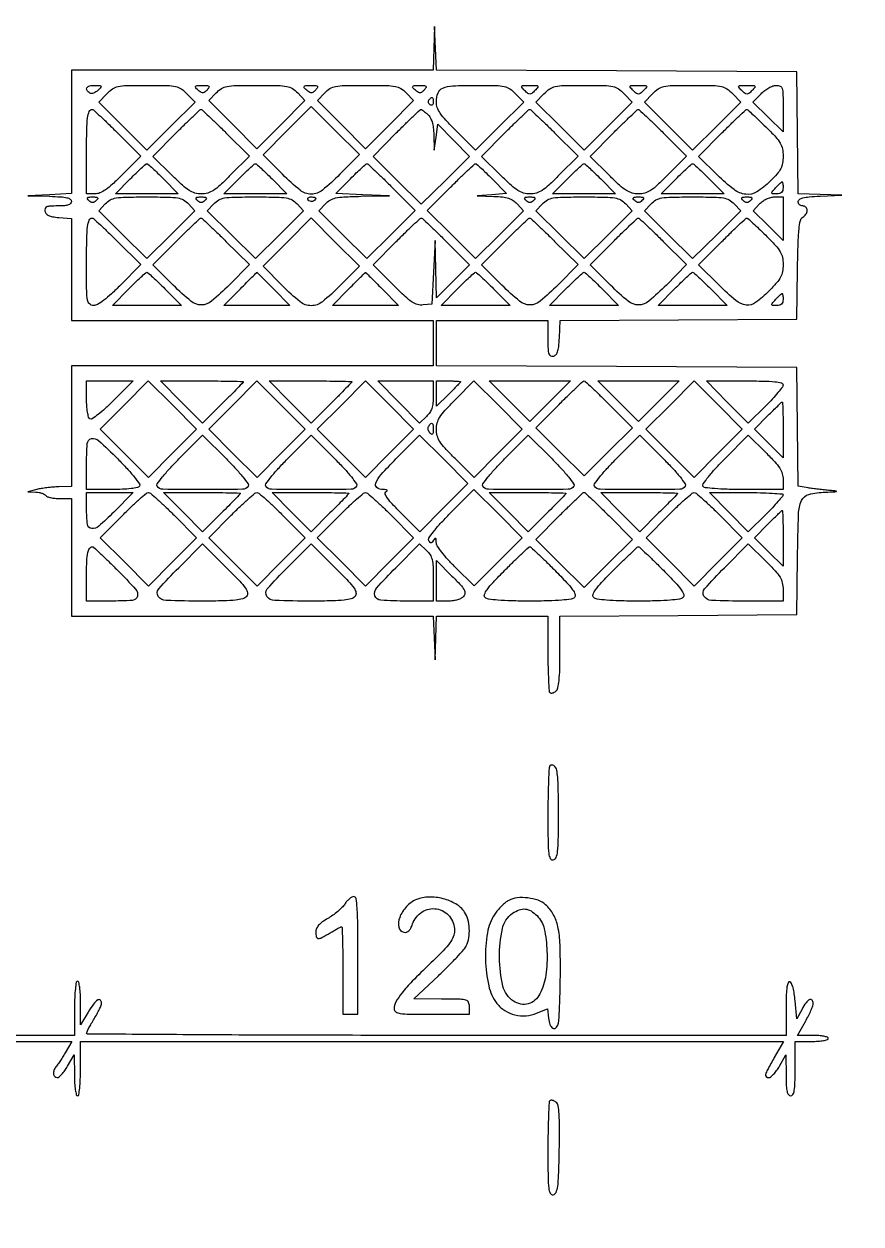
# Model space of a CAD drawing. Extents: x 0 to 836, y 5 to 589.
# Drawn here: x 605.84 to 629.33, y 137.6 to 171.26 of the extents above; entities that cross this region are included whole.
import ezdxf

# ---------------------------------------------------------------- set-up
doc = ezdxf.new("R2010")
doc.units = 0
doc.header["$MEASUREMENT"] = 0

msp = doc.modelspace()

# ---------------------------------------------------------------- linework, layer by layer
for points in [[(201.712326, 537.783562, -0.000001), (217.055896, 537.76491, -0.426088)], [(546.957638, 269.095817, -0.000001), (546.976289, 285.583213, -0.415883)], [(420.497259, 588.710259, 0.000013), (261.145696, 588.714318, 0.000021), (126.989856, 588.708632)], [(718.0002, 320.588723, -0.000011), (717.997333, 194.273324, -0.000202)], [(604.852986, 529.408162, -0.000002), (620.423836, 529.389509, -0.550615)], [(308.18842, 529.408162, -0.000002), (322.638019, 529.38951, -0.415836)], [(238.738155, 529.614638, -0.000002), (224.300981, 529.63329, -0.415836)], [(531.796111, 538.074638, -0.000002), (517.6951, 538.093291, -0.426056)], [(413.368417, 538.074638, -0.000002), (399.676779, 538.093291, -0.415815)], [(693.315638, 481.579418, -0.000002), (693.334294, 494.031443, -0.550517)], [(693.109162, 421.684687, -0.000002), (693.090507, 409.236574, -0.415775)], [(420.462, 4.7376), (836.1018, 4.7376), (836.1018, 4.9491, 0.047675), (836.091092, 5.061147, 0.173074), (836.05527, 5.121825, 0.144586), (835.98451, 5.152374, 0.030103), (835.848, 5.1606), (835.5942, 5.1606), (835.5942, 29.943407, 0.000223), (835.589332, 40.867792, 0.000628), (835.572933, 48.504221, 0.000026), (835.551504, 54.703733, 0.258997), (835.509671, 54.778456, -0.259848), (835.46748, 54.854103), (835.446278, 121.592707, -0.000059), (835.429914, 203.53197, -0.00002), (835.42504, 321.569549)], [(604.231838, 387.151416, -0.000003), (604.250494, 398.693431, -0.41574)], [(718.148241, 147.565102, 0.000075), (718.164575, 211.571705, 0.000026), (718.1694, 303.889409)], [(598.142374, 133.226362, -0.000004), (607.061927, 133.207701, -0.425827)], [(717.979042, 153.570589, -0.000014), (717.95733, 128.915092, -0.566366)], [(651.354038, 145.952466, -0.000005), (651.3727, 154.53653, -0.425803)], [(576.6828, 142.7202), (607.188, 142.7202), (606.998361, 142.40295, -0.004855), (606.920546, 142.275596, -0.005537), (606.843554, 142.155284, -0.005042), (606.77609, 142.054616, -0.030884), (606.737661, 142.00533, 0.094374), (606.681781, 141.911216, 0.116251), (606.66998, 141.810078, 0.159083), (606.704381, 141.735233, 0.211125), (606.77235, 141.705828, 0.175744), (606.824663, 141.725267, 0.030637), (606.901851, 141.799362, 0.030019), (606.985511, 141.901857, 0.022931), (607.064705, 142.023078), (607.25131, 142.3395), (607.255055, 141.76845, 0.013372), (607.262473, 141.545761, 0.023366), (607.282141, 141.362249, 0.020491), (607.309316, 141.224275, 0.346819), (607.3434, 141.1974, 0.365646), (607.378997, 141.227449, 0.014491), (607.4045, 141.4089, 0.018502), (607.422356, 141.650879, 0.009164), (607.428, 141.9588), (607.428, 142.7202), (617.290109, 142.7202), (627.152218, 142.7202), (626.892209, 142.265752, 0.004639), (626.702886, 141.927609, 0.060119), (626.649281, 141.793802, 0.289671), (626.668554, 141.732146, 0.17782), (626.742471, 141.705, 0.174943), (626.796525, 141.72451, 0.032609), (626.874367, 141.798192, 0.031428), (626.958143, 141.900778, 0.024173), (627.036628, 142.02225), (627.220513, 142.3395), (627.222457, 141.76845, 0.008975), (627.228712, 141.475548, 0.045684), (627.249925, 141.314049, 0.104993), (627.289256, 141.228544, 0.2369), (627.3513, 141.1974, 0.273642), (627.415323, 141.235275, 0.084509), (627.453525, 141.34545, 0.035355), (627.4734, 141.555214, 0.005946), (627.4782, 141.9588), (627.4782, 142.7202), (627.9435, 142.7202, 0.017105), (628.121866, 142.726304, 0.027868), (628.272118, 142.745051, 0.026982), (628.384091, 142.771719, 0.332234), (628.4088, 142.8048, 0.324248), (628.384888, 142.837797, 0.030617), (628.282419, 142.864549, 0.03004), (628.143482, 142.883292, 0.018511), (627.978567, 142.8894), (627.548334, 142.8894), (627.767067, 143.280756, 0.011597), (627.850817, 143.439116, 0.014102), (627.921547, 143.591297, 0.012683), (627.973758, 143.721446, 0.089272), (627.9858, 143.788356, 0.171861), (627.95422, 143.877519, 0.352784), (627.886268, 143.892124, 0.117079), (627.782998, 143.805192, 0.034501), (627.670723, 143.62965), (627.5205, 143.3547), (627.4782, 143.855714, 0.017263), (627.454015, 144.05842, 0.029087), (627.418084, 144.225818, 0.030909), (627.375562, 144.349403, 0.218326), (627.33015, 144.391514, 0.394038), (627.279332, 144.368028, 0.06108), (627.247503, 144.250818, 0.029434), (627.229188, 144.034079, 0.006363), (627.2244, 143.65785), (627.2244, 142.8894), (617.4108, 142.8894, -0.000606), (613.647947, 142.893959, -0.001011), (610.480721, 142.908038, -0.000041), (607.624716, 142.926745, -0.42449), (607.59984, 142.95285, -0.10382), (607.609923, 142.992588, -0.007062), (607.66293, 143.097067, -0.009869), (607.730879, 143.220455, -0.007234), (607.810907, 143.3547, 0.012708), (607.890741, 143.492015, 0.015414), (607.958235, 143.624759, 0.01405), (608.007973, 143.738739, 0.095102), (608.019767, 143.79885, 0.218217), (607.98366, 143.878501, 0.339983), (607.911956, 143.882812, 0.086405), (607.792561, 143.767554, 0.02268), (607.645095, 143.54505), (607.429601, 143.1855), (607.4288, 143.79885, 0.012065), (607.422636, 144.041155, 0.0222), (607.404133, 144.237512, 0.01921), (607.377889, 144.384435, 0.352506), (607.3434, 144.4122, 0.365646), (607.307803, 144.382151, 0.014491), (607.2823, 144.2007, 0.018502), (607.264444, 143.958721, 0.009164), (607.2588, 143.6508), (607.2588, 142.8894), (576.7182, 142.8894)]]:
    msp.add_lwpolyline(points, format="xyb")
for points in [[(617.34301, 170.57475), (617.3262, 169.9614), (612.2502, 169.9614), (607.1742, 169.9614), (607.1742, 168.230806), (607.1742, 166.500213), (606.56085, 166.471016), (605.9475, 166.44182), (606.56085, 166.42501, -0.008491), (606.873959, 166.411105, -0.042223), (607.048023, 166.385553, -0.094009), (607.141227, 166.344197, -0.246231), (607.1742, 166.2813, -0.190378), (607.150851, 166.2222, -0.125999), (607.088566, 166.182487, -0.063083), (606.974753, 166.160488, -0.016235), (606.787297, 166.1544, 0.012512), (606.578246, 166.149168, 0.085527), (606.478059, 166.126692, 0.211524), (606.434393, 166.080985, 0.134077), (606.428477, 166.00635, 0.135481), (606.462894, 165.936317, 0.105876), (606.531456, 165.885935, 0.065919), (606.643849, 165.852259, 0.021777), (606.81538, 165.832286), (607.1742, 165.806271), (607.1742, 164.372936), (607.1742, 162.9396), (612.2502, 162.9396), (617.3262, 162.9396), (617.3262, 162.3051), (617.3262, 161.6706), (612.2502, 161.6706), (607.1742, 161.6706), (607.1742, 159.9786), (607.1742, 158.2866), (606.81465, 158.276591, 0.0134), (606.658428, 158.268048, 0.009897), (606.486164, 158.250551, 0.010018), (606.323938, 158.227515, 0.022024), (606.2013, 158.202), (605.9475, 158.137419), (606.175157, 158.127409, -0.033144), (606.266136, 158.117343, -0.037378), (606.351299, 158.095489, -0.040525), (606.419578, 158.066063, -0.133104), (606.4551, 158.0328, 0.17067), (606.495743, 157.999992, 0.031293), (606.589965, 157.973051, 0.030444), (606.709305, 157.954397, 0.023552), (606.840793, 157.9482), (607.1742, 157.9482), (607.1742, 156.2985), (607.1742, 154.6488), (612.246494, 154.6488), (617.318787, 154.6488), (617.347984, 154.03545), (617.37718, 153.4221), (617.39399, 154.03545), (617.4108, 154.6488), (618.9759, 154.6488), (620.541, 154.6488), (620.541, 153.6054, 0.004984), (620.545026, 153.201478, 0.007668), (620.557352, 152.852147, 0.003247), (620.574289, 152.555843, 0.182436), (620.596666, 152.506334, 0.171918), (620.626458, 152.49213, 0.082297), (620.669331, 152.494698, 0.066538), (620.71831, 152.512964, 0.050768), (620.765866, 152.544893, 0.168268), (620.820944, 152.635813, 0.027061), (620.853873, 152.843642, 0.01994), (620.873757, 153.158084, 0.005819), (620.8794, 153.642977), (620.8794, 154.646836), (624.19995, 154.668968), (627.5205, 154.6911), (627.543565, 156.290574, -0.004953), (627.573319, 157.513459, -0.092092), (627.656469, 157.889002, -0.234865), (627.85952, 158.062777, -0.05259), (628.3242, 158.128931, 0.00118), (628.590212, 158.139228, 0.076025), (628.635588, 158.148087, 0.800363), (628.634382, 158.157787, 0.003193), (628.4511, 158.174473, -0.005328), (628.301617, 158.188726, -0.003625), (628.13186, 158.207985, -0.003653), (627.968296, 158.228958, -0.00733), (627.839527, 158.248352), (627.566354, 158.2936), (627.543427, 159.96095), (627.5205, 161.6283), (622.46565, 161.650116), (617.4108, 161.671931), (617.4108, 162.305766), (617.4108, 162.9396), (618.9759, 162.9396), (620.541, 162.9396), (620.541, 162.425797, 0.008037), (620.545642, 162.137033, 0.066037), (620.567084, 162.007483, 0.199387), (620.613141, 161.951626, 0.170556), (620.68905, 161.940169, 0.156192), (620.762757, 161.980238, 0.109669), (620.81203, 162.061604, 0.055896), (620.84316, 162.20459, 0.012614), (620.862443, 162.452994), (620.887785, 162.937644), (624.204143, 162.959772), (627.5205, 162.9819), (627.543837, 164.375661, -0.003351), (627.560984, 165.106916, -0.017669), (627.587241, 165.507341, -0.027873), (627.62543, 165.749288, -0.215316), (627.691887, 165.839215, 0.120626), (627.780984, 165.922266, 0.147901), (627.813028, 166.030944, 0.196546), (627.776603, 166.118293, 0.199477), (627.6897, 166.1544, -0.096051), (627.641264, 166.163791, -0.097192), (627.600077, 166.190588, -0.098616), (627.572501, 166.230584, -0.102109), (627.5628, 166.277594, -0.255853), (627.596106, 166.338421, -0.081518), (627.694263, 166.38064, -0.039936), (627.871697, 166.409948, -0.009075), (628.17615, 166.429984), (628.7895, 166.45918), (628.177902, 166.47599), (627.566303, 166.4928), (627.543402, 168.20595), (627.5205, 169.9191), (622.469343, 169.940914), (617.418186, 169.962728), (617.389003, 170.575414), (617.35982, 171.1881)], [(607.919547, 169.40149, -0.051703), (607.860298, 169.353373, -0.061341), (607.795618, 169.32163, -0.07196), (607.735507, 169.310067, -0.151121), (607.689918, 169.321883, -0.100978), (607.609583, 169.397453, -0.303463), (607.607763, 169.469075, -0.197863), (607.68257, 169.522059, -0.056456), (607.826829, 169.5384, -0.009828), (607.966739, 169.53565, -0.238423), (607.999834, 169.51725, -0.341131), (607.99783, 169.48509, -0.016417)], [(610.414174, 169.302475), (610.640205, 169.06655), (609.964702, 168.39501), (609.2892, 167.723469), (608.613698, 168.39501), (607.938195, 169.06655), (608.164226, 169.302475, -0.051392), (608.325941, 169.439829, -0.098998), (608.481581, 169.506381, -0.047066), (608.71762, 169.533086, -0.004649), (609.2892, 169.5384, -0.004649), (609.86078, 169.533086, -0.047066), (610.096819, 169.506381, -0.098998), (610.252459, 169.439829, -0.051392)], [(610.980334, 169.410457, -0.046911), (610.922806, 169.353053, -0.137756), (610.872112, 169.33061, -0.150414), (610.819989, 169.338787, -0.059704), (610.758475, 169.378516, -0.021987), (610.660032, 169.467808, -0.358351), (610.655805, 169.509129, -0.237665), (610.699767, 169.534177, -0.012803), (610.864659, 169.5384, -0.015399), (610.986525, 169.534646, -0.195984), (611.026971, 169.515176, -0.332293), (611.03024, 169.480296, -0.036154)], [(613.521991, 169.323929), (613.723476, 169.109458), (613.048973, 168.434955), (612.37447, 167.760452), (611.703242, 168.435641), (611.032013, 169.11083), (611.232853, 169.324615, -0.064893), (611.381388, 169.44646, -0.093444), (611.539444, 169.507955, -0.041828), (611.78886, 169.533256, -0.004372), (612.3771, 169.5384, -0.004366), (612.965913, 169.533258, -0.041954), (613.215083, 169.507925, -0.09371), (613.373088, 169.446266, -0.064509)], [(614.025934, 169.410457, -0.046911), (613.968406, 169.353053, -0.137756), (613.917712, 169.33061, -0.150414), (613.865589, 169.338787, -0.059704), (613.804075, 169.378516, -0.021987), (613.705632, 169.467808, -0.358351), (613.701405, 169.509129, -0.237665), (613.745367, 169.534177, -0.012803), (613.910259, 169.5384, -0.015399), (614.032125, 169.534646, -0.195984), (614.072571, 169.515176, -0.332293), (614.07584, 169.480296, -0.036154)], [(616.567591, 169.323929), (616.769076, 169.109458), (616.094573, 168.434955), (615.42007, 167.760452), (614.748842, 168.435641), (614.077613, 169.11083), (614.278453, 169.324615, -0.064893), (614.426988, 169.44646, -0.093444), (614.585044, 169.507955, -0.041828), (614.83446, 169.533256, -0.004372), (615.4227, 169.5384, -0.004366), (616.011513, 169.533258, -0.041954), (616.260683, 169.507925, -0.09371), (616.418688, 169.446266, -0.064509)], [(617.071534, 169.410457, -0.046911), (617.014006, 169.353053, -0.137756), (616.963312, 169.33061, -0.150414), (616.911189, 169.338787, -0.059704), (616.849675, 169.378516, -0.021987), (616.751232, 169.467808, -0.358351), (616.747005, 169.509129, -0.237665), (616.790967, 169.534177, -0.012803), (616.955859, 169.5384, -0.015399), (617.077725, 169.534646, -0.195984), (617.118171, 169.515176, -0.332293), (617.12144, 169.480296, -0.036154)], [(619.635574, 169.302475), (619.861605, 169.06655), (619.186334, 168.39524), (618.511063, 167.723929), (617.960931, 168.269171, -0.009884), (617.678586, 168.560292, -0.03783), (617.520892, 168.757424, -0.062252), (617.438678, 168.917394, -0.087823), (617.4108, 169.074886, -0.092553), (617.457582, 169.325453, -0.203524), (617.590783, 169.462621, -0.08945), (617.869751, 169.525028, -0.010414), (618.511692, 169.5384, -0.004659), (619.082469, 169.533081, -0.047104), (619.31833, 169.506368, -0.098985), (619.473899, 169.439815, -0.051356)], [(620.178429, 169.393371, -0.022892), (620.087126, 169.310067, -0.175223), (620.0334, 169.290643, -0.175223), (619.979674, 169.310067, -0.022892), (619.888371, 169.393371, -0.019588), (619.805453, 169.483054, -0.39145), (619.806793, 169.51725, -0.191737), (619.850033, 169.535865, -0.006912), (620.0334, 169.5384, -0.006912), (620.216767, 169.535865, -0.191737), (620.260007, 169.51725, -0.39145), (620.261347, 169.483054, -0.019588)], [(622.681174, 169.302475), (622.907205, 169.06655), (622.231702, 168.39501), (621.5562, 167.723469), (620.880698, 168.39501), (620.205195, 169.06655), (620.431226, 169.302475, -0.051392), (620.592941, 169.439829, -0.098998), (620.748581, 169.506381, -0.047066), (620.98462, 169.533086, -0.004649), (621.5562, 169.5384, -0.004649), (622.12778, 169.533086, -0.047066), (622.363819, 169.506381, -0.098998), (622.519459, 169.439829, -0.051392)], [(623.224029, 169.393371, -0.022892), (623.132726, 169.310067, -0.175223), (623.079, 169.290643, -0.175223), (623.025274, 169.310067, -0.022892), (622.933971, 169.393371, -0.019588), (622.851053, 169.483054, -0.39145), (622.852393, 169.51725, -0.191737), (622.895633, 169.535865, -0.006912), (623.079, 169.5384, -0.006912), (623.262367, 169.535865, -0.191737), (623.305607, 169.51725, -0.39145), (623.306947, 169.483054, -0.019588)], [(625.726774, 169.302475), (625.952805, 169.06655), (625.277302, 168.39501), (624.6018, 167.723469), (623.926298, 168.39501), (623.250795, 169.06655), (623.476826, 169.302475, -0.051392), (623.638541, 169.439829, -0.098998), (623.794181, 169.506381, -0.047066), (624.03022, 169.533086, -0.004649), (624.6018, 169.5384, -0.004649), (625.17338, 169.533086, -0.047066), (625.409419, 169.506381, -0.098998), (625.565059, 169.439829, -0.051392)], [(626.269629, 169.393371, -0.022892), (626.178326, 169.310067, -0.175223), (626.1246, 169.290643, -0.175223), (626.070874, 169.310067, -0.022892), (625.979571, 169.393371, -0.019588), (625.896653, 169.483054, -0.39145), (625.897993, 169.51725, -0.191737), (625.941233, 169.535865, -0.006912), (626.1246, 169.5384, -0.006912), (626.307967, 169.535865, -0.191737), (626.351207, 169.51725, -0.39145), (626.352547, 169.483054, -0.019588)], [(627.1398, 168.88593), (627.1398, 168.233461), (626.717514, 168.649397), (626.295228, 169.065333), (626.521842, 169.301866, -0.038469), (626.623001, 169.392379, -0.035622), (626.739367, 169.468918, -0.037589), (626.853071, 169.521816, -0.09032), (626.944128, 169.5384, -0.110116), (627.054447, 169.513806, -0.213336), (627.112307, 169.446725, -0.067909), (627.13565, 169.298069, -0.005035)], [(617.3262, 169.068107, -0.067432), (617.319888, 169.021517, -0.140899), (617.300943, 168.990567, -0.190788), (617.272872, 168.979856, -0.136093), (617.24022, 168.989353, -0.090427), (617.211094, 169.015625, -0.095498), (617.193794, 169.050016, -0.099685), (617.190933, 169.087127, -0.108373), (617.202913, 169.121246, -0.050477), (617.252864, 169.18635, -0.315493), (617.291752, 169.194406, -0.25701), (617.318996, 169.159355, -0.039415)], [(608.462333, 168.208079), (609.119709, 167.554559), (608.593548, 167.023679, -0.011171), (608.327015, 166.76651, -0.034067), (608.131122, 166.609046, -0.051715), (607.972957, 166.521481, -0.100912), (607.832294, 166.4928), (607.5972, 166.4928), (607.5972, 167.6208, -0.004189), (607.602846, 168.294809, -0.027934), (607.627187, 168.629454, -0.065815), (607.674078, 168.805792, -0.303717), (607.757478, 168.8616, -0.187453), (607.789038, 168.849337, -0.001603), (607.984114, 168.669628, -0.005331), (608.20692, 168.458587, -0.003377)], [(611.507933, 168.208079), (612.165309, 167.554559), (611.639148, 167.023679, -0.009627), (611.342894, 166.73606, -0.044566), (611.154824, 166.58941, -0.074873), (610.995269, 166.51744, -0.068676), (610.81672, 166.4928, -0.068756), (610.638299, 166.517452, -0.073153), (610.477303, 166.589472, -0.043873), (610.286889, 166.735543, -0.009718), (609.98914, 167.01939), (609.457827, 167.54598), (610.111779, 168.20379, -0.003033), (610.365521, 168.455951, -0.004818), (610.586091, 168.668368, -0.001306), (610.779833, 168.850428, -0.190171), (610.808144, 168.8616, -0.188699), (610.836516, 168.850497, -0.0013), (611.031202, 168.669628, -0.004791), (611.252878, 168.458596, -0.003017)], [(614.704497, 167.043606, -0.027131), (614.212977, 166.598741, -0.171901), (613.900005, 166.487716, -0.172055), (613.587098, 166.598528, -0.02719), (613.095971, 167.042931), (612.550729, 167.593063), (613.224, 168.270305), (613.89727, 168.947548), (614.573839, 168.270979), (615.250407, 167.594411)], [(617.171489, 168.721588, -0.083484), (617.241714, 168.632702, -0.054274), (617.29203, 168.511547, -0.042419), (617.324172, 168.353306, -0.021538), (617.338906, 168.150538), (617.351613, 167.7195), (617.402356, 168.083018), (617.4531, 168.446536), (617.896913, 167.996099), (618.340727, 167.545661), (617.664263, 166.873165), (616.9878, 166.200669), (616.310943, 166.873556), (615.634087, 167.546443), (616.287809, 168.204021, -0.002692), (616.541124, 168.456102, -0.0043), (616.760552, 168.668436, -0.001043), (616.95389, 168.851565, -0.191334), (616.979154, 168.8616, -0.146253), (617.001256, 168.854994, -0.012088), (617.051172, 168.820471, -0.015356), (617.109486, 168.775217, -0.011225)], [(620.729333, 168.208079), (621.386709, 167.554559), (620.860548, 167.023679, -0.009627), (620.564294, 166.73606, -0.044566), (620.376224, 166.58941, -0.074873), (620.216669, 166.51744, -0.068676), (620.03812, 166.4928, -0.068756), (619.859699, 166.517452, -0.073153), (619.698703, 166.589472, -0.043873), (619.508289, 166.735543, -0.009718), (619.21054, 167.01939), (618.679227, 167.54598), (619.333179, 168.20379, -0.003033), (619.586921, 168.455951, -0.004818), (619.807491, 168.668368, -0.001306), (620.001233, 168.850428, -0.190171), (620.029544, 168.8616, -0.188699), (620.057916, 168.850497, -0.0013), (620.252602, 168.669628, -0.004791), (620.474278, 168.458596, -0.003017)], [(623.774933, 168.208079), (624.432309, 167.554559), (623.906148, 167.023679, -0.009627), (623.609894, 166.73606, -0.044566), (623.421824, 166.58941, -0.074873), (623.262269, 166.51744, -0.068676), (623.08372, 166.4928, -0.068756), (622.905299, 166.517452, -0.073153), (622.744303, 166.589472, -0.043873), (622.553889, 166.735543, -0.009718), (622.25614, 167.01939), (621.724827, 167.54598), (622.378779, 168.20379, -0.003033), (622.632521, 168.455951, -0.004818), (622.853091, 168.668368, -0.001306), (623.046833, 168.850428, -0.190171), (623.075144, 168.8616, -0.188699), (623.103516, 168.850497, -0.0013), (623.298202, 168.669628, -0.004791), (623.519878, 168.458596, -0.003017)], [(626.650897, 168.377798, -0.010204), (626.928598, 168.091545, -0.054216), (627.058947, 167.91702, -0.08536), (627.119768, 167.75683, -0.048177), (627.1398, 167.549413, -0.040288), (627.12386, 167.351913, -0.079341), (627.074533, 167.202772, -0.062171), (626.972544, 167.054316, -0.017162), (626.777048, 166.848814, -0.053872), (626.400044, 166.551122, -0.17059), (626.090956, 166.481089, -0.136947), (625.762544, 166.615053, -0.030366), (625.30174, 167.01939), (624.770427, 167.54598), (625.424379, 168.20379, -0.002992), (625.67808, 168.455952, -0.004755), (625.89852, 168.668368, -0.001273), (626.09222, 168.850565, -0.190314), (626.120162, 168.8616, -0.184657), (626.147684, 168.851077, -0.002193), (626.293321, 168.719483, -0.006247), (626.46048, 168.563238, -0.003999)], [(609.7545, 166.9158), (610.171139, 166.4928), (609.2892, 166.4928), (608.407261, 166.4928), (608.8239, 166.9158, -0.005453), (608.987097, 167.077914, -0.008337), (609.132446, 167.214544, -0.003787), (609.258096, 167.327045, -0.182659), (609.2892, 167.3388, -0.182659), (609.320304, 167.327045, -0.003787), (609.445954, 167.214544, -0.008337), (609.591303, 167.077914, -0.005453)], [(612.8001, 166.9158), (613.216739, 166.4928), (612.3348, 166.4928), (611.452861, 166.4928), (611.8695, 166.9158, -0.005453), (612.032697, 167.077914, -0.008337), (612.178046, 167.214544, -0.003787), (612.303696, 167.327045, -0.182659), (612.3348, 167.3388, -0.182659), (612.365904, 167.327045, -0.003787), (612.491554, 167.214544, -0.008337), (612.636903, 167.077914, -0.005453)], [(616.164991, 166.681221), (616.818713, 166.023643), (616.141857, 165.350756), (615.465, 164.677869), (614.789885, 165.349025), (614.114769, 166.020181), (614.297032, 166.214191, -0.072455), (614.429783, 166.319786, -0.079517), (614.583093, 166.379001, -0.040756), (614.819307, 166.409506, -0.006373), (615.289397, 166.425597), (616.0995, 166.442993), (615.344733, 166.471402), (614.589966, 166.499811), (615.003153, 166.919305, -0.005364), (615.164941, 167.080077, -0.008212), (615.308909, 167.215573, -0.003679), (615.433418, 167.327294, -0.182991), (615.463804, 167.3388, -0.188917), (615.495287, 167.326465, -0.001612), (615.689357, 167.145636, -0.005361), (615.91098, 166.933285, -0.003395)], [(618.970816, 166.920962), (619.382371, 166.503123), (618.967636, 166.470911), (618.5529, 166.438698), (619.024603, 166.423449, -0.018143), (619.269302, 166.406637, -0.051246), (619.436754, 166.37142, -0.068456), (619.564387, 166.310334, -0.058447), (619.678568, 166.214191), (619.860831, 166.020181), (619.185715, 165.349025), (618.5106, 164.677869), (617.833743, 165.350756), (617.156887, 166.023643), (617.810609, 166.681221, -0.003395), (618.06462, 166.933285, -0.005361), (618.286243, 167.145636, -0.001612), (618.480313, 167.326465, -0.188917), (618.511796, 167.3388, -0.182912), (618.542171, 167.327303, -0.003705), (618.666212, 167.21606, -0.008242), (618.809653, 167.081099, -0.005385)], [(622.0215, 166.9158), (622.438139, 166.4928), (621.5562, 166.4928), (620.674261, 166.4928), (621.0909, 166.9158, -0.005453), (621.254097, 167.077914, -0.008337), (621.399446, 167.214544, -0.003787), (621.525096, 167.327045, -0.182659), (621.5562, 167.3388, -0.182659), (621.587304, 167.327045, -0.003787), (621.712954, 167.214544, -0.008337), (621.858303, 167.077914, -0.005453)], [(625.0671, 166.9158), (625.483739, 166.4928), (624.6018, 166.4928), (623.719861, 166.4928), (624.1365, 166.9158, -0.005453), (624.299697, 167.077914, -0.008337), (624.445046, 167.214544, -0.003787), (624.570696, 167.327045, -0.182659), (624.6018, 167.3388, -0.182659), (624.632904, 167.327045, -0.003787), (624.758554, 167.214544, -0.008337), (624.903903, 167.077914, -0.005453)], [(627.1398, 166.662, -0.07307), (627.128668, 166.586231, -0.133516), (627.095861, 166.533579, -0.126147), (627.039377, 166.502931, -0.061622), (626.957488, 166.4928, -0.014191), (626.84296, 166.496051, -0.349021), (626.820803, 166.515815, -0.222937), (626.830335, 166.550545, -0.007247), (626.9283, 166.662, -0.008839), (626.989089, 166.72683, -0.012942), (627.045018, 166.781498, -0.008331), (627.093114, 166.824666, -0.180624), (627.110612, 166.8312, -0.337243), (627.122045, 166.822499, -0.024733), (627.131226, 166.781498, -0.026491), (627.137695, 166.726862, -0.016222)], [(607.86792, 166.30668, -0.049631), (607.812698, 166.261454, -0.147822), (607.7664, 166.24746, -0.147822), (607.720102, 166.261454, -0.049631), (607.66488, 166.30668, -0.051663), (607.623732, 166.35734, -0.354955), (607.62681, 166.38705, -0.180052), (607.664958, 166.404505, -0.018208), (607.7664, 166.4082, -0.018208), (607.867842, 166.404505, -0.180052), (607.90599, 166.38705, -0.354955), (607.909068, 166.35734, -0.051663)], [(610.457168, 166.214191), (610.639431, 166.020181), (609.964315, 165.349025), (609.2892, 164.677869), (608.614085, 165.349025), (607.938969, 166.020181), (608.121232, 166.214191, -0.079023), (608.261054, 166.322459, -0.08434), (608.424516, 166.378976, -0.036928), (608.689677, 166.403115, -0.004241), (609.2892, 166.4082, -0.004241), (609.888723, 166.403115, -0.036928), (610.153884, 166.378976, -0.08434), (610.317346, 166.322459, -0.079023)], [(610.91352, 166.30668, -0.049631), (610.858298, 166.261454, -0.147822), (610.812, 166.24746, -0.147822), (610.765702, 166.261454, -0.049631), (610.71048, 166.30668, -0.051663), (610.669332, 166.35734, -0.354955), (610.67241, 166.38705, -0.180052), (610.710558, 166.404505, -0.018208), (610.812, 166.4082, -0.018208), (610.913442, 166.404505, -0.180052), (610.95159, 166.38705, -0.354955), (610.954668, 166.35734, -0.051663)], [(613.502768, 166.214191), (613.685031, 166.020181), (613.009915, 165.349025), (612.3348, 164.677869), (611.659685, 165.349025), (610.984569, 166.020181), (611.166832, 166.214191, -0.079023), (611.306654, 166.322459, -0.08434), (611.470116, 166.378976, -0.036928), (611.735277, 166.403115, -0.004241), (612.3348, 166.4082, -0.004241), (612.934323, 166.403115, -0.036928), (613.199484, 166.378976, -0.08434), (613.362946, 166.322459, -0.079023)], [(614.0268, 166.370893, -0.211827), (614.002808, 166.316802, -0.127879), (613.939585, 166.283771, -0.122608), (613.866224, 166.285012, -0.191362), (613.816153, 166.32222, -0.136093), (613.806656, 166.354872, -0.190788), (613.817367, 166.382943, -0.140899), (613.848317, 166.401888, -0.067432), (613.894907, 166.4082, -0.026751), (613.945446, 166.405494, -0.042195), (613.988056, 166.397241, -0.051652), (614.018087, 166.385286, -0.279105)], [(620.13492, 166.30668, -0.049631), (620.079698, 166.261454, -0.147822), (620.0334, 166.24746, -0.147822), (619.987102, 166.261454, -0.049631), (619.93188, 166.30668, -0.051663), (619.890732, 166.35734, -0.354955), (619.89381, 166.38705, -0.180052), (619.931958, 166.404505, -0.018208), (620.0334, 166.4082, -0.018208), (620.134842, 166.404505, -0.180052), (620.17299, 166.38705, -0.354955), (620.176068, 166.35734, -0.051663)], [(622.724168, 166.214191), (622.906431, 166.020181), (622.231315, 165.349025), (621.5562, 164.677869), (620.881085, 165.349025), (620.205969, 166.020181), (620.388232, 166.214191, -0.079023), (620.528054, 166.322459, -0.08434), (620.691516, 166.378976, -0.036928), (620.956677, 166.403115, -0.004241), (621.5562, 166.4082, -0.004241), (622.155723, 166.403115, -0.036928), (622.420884, 166.378976, -0.08434), (622.584346, 166.322459, -0.079023)], [(623.18052, 166.30668, -0.049631), (623.125298, 166.261454, -0.147822), (623.079, 166.24746, -0.147822), (623.032702, 166.261454, -0.049631), (622.97748, 166.30668, -0.051663), (622.936332, 166.35734, -0.354955), (622.93941, 166.38705, -0.180052), (622.977558, 166.404505, -0.018208), (623.079, 166.4082, -0.018208), (623.180442, 166.404505, -0.180052), (623.21859, 166.38705, -0.354955), (623.221668, 166.35734, -0.051663)], [(625.769768, 166.214191), (625.952031, 166.020181), (625.276915, 165.349025), (624.6018, 164.677869), (623.926685, 165.349025), (623.251569, 166.020181), (623.433832, 166.214191, -0.079023), (623.573654, 166.322459, -0.08434), (623.737116, 166.378976, -0.036928), (624.002277, 166.403115, -0.004241), (624.6018, 166.4082, -0.004241), (625.201323, 166.403115, -0.036928), (625.466484, 166.378976, -0.08434), (625.629946, 166.322459, -0.079023)], [(626.22612, 166.30668, -0.049631), (626.170898, 166.261454, -0.147822), (626.1246, 166.24746, -0.147822), (626.078302, 166.261454, -0.049631), (626.02308, 166.30668, -0.051663), (625.981932, 166.35734, -0.354955), (625.98501, 166.38705, -0.180052), (626.023158, 166.404505, -0.018208), (626.1246, 166.4082, -0.018208), (626.226042, 166.404505, -0.180052), (626.26419, 166.38705, -0.354955), (626.267268, 166.35734, -0.051663)], [(627.1398, 165.79803), (627.1398, 165.187861), (626.717909, 165.603408), (626.296018, 166.018955), (626.478856, 166.213578, -0.051871), (626.568749, 166.291307, -0.044301), (626.677449, 166.353655, -0.045317), (626.792384, 166.394524, -0.062851), (626.900747, 166.4082), (627.1398, 166.4082)], [(608.462409, 165.162403), (609.119862, 164.508807), (608.55115, 163.935703, -0.011698), (608.293182, 163.68763, -0.024301), (608.078593, 163.509124, -0.029098), (607.905421, 163.393905, -0.133003), (607.789819, 163.3626, -0.186639), (607.680121, 163.405026, -0.168982), (607.621831, 163.512252, -0.038644), (607.600536, 163.759608, -0.002157), (607.5972, 164.5329, -0.003998), (607.602791, 165.232186, -0.027077), (607.627028, 165.577211, -0.063545), (607.673713, 165.759142, -0.307335), (607.757478, 165.816, -0.187455), (607.789039, 165.803737, -0.001603), (607.984137, 165.624006, -0.00533), (608.206967, 165.41294, -0.003376)], [(611.508009, 165.162403), (612.165462, 164.508807), (611.59675, 163.935703, -0.022797), (611.105706, 163.484032, -0.175632), (610.816869, 163.378482, -0.17516), (610.527061, 163.482359, -0.022649), (610.031374, 163.931578), (609.458002, 164.500557), (610.111866, 165.158278, -0.003034), (610.365575, 165.410406, -0.004819), (610.586117, 165.622794, -0.001307), (610.779833, 165.804829, -0.19017), (610.808144, 165.816, -0.1887), (610.836517, 165.804897, -0.001299), (611.031225, 165.624006, -0.004791), (611.252926, 165.412949, -0.003017)], [(614.704497, 163.913406, -0.027131), (614.212977, 163.468541, -0.171901), (613.900005, 163.357516, -0.172055), (613.587098, 163.468328, -0.02719), (613.095971, 163.912731), (612.550729, 164.462863), (613.224, 165.140105), (613.89727, 165.817348), (614.573839, 165.140779), (615.250407, 164.464211)], [(617.688246, 165.157965), (618.342422, 164.499929), (617.876611, 164.039904), (617.4108, 163.57988), (617.39424, 164.38069), (617.37768, 165.1815), (617.33079, 164.2932), (617.2839, 163.4049), (617.03907, 163.376955, -0.09881), (616.885199, 163.389808, -0.076609), (616.732283, 163.460537, -0.040812), (616.536546, 163.614889, -0.008061), (616.214021, 163.924784), (615.633802, 164.500557), (616.287666, 165.158278, -0.003309), (616.541648, 165.410399, -0.005233), (616.76305, 165.622794, -0.001537), (616.957064, 165.803937, -0.189217), (616.9878, 165.816, -0.189223), (617.018537, 165.803936, -0.001536), (617.212642, 165.622702, -0.00523), (617.434145, 165.410205, -0.003307)], [(620.729409, 165.162403), (621.386862, 164.508807), (620.81815, 163.935703, -0.022797), (620.327106, 163.484032, -0.175632), (620.038269, 163.378482, -0.17516), (619.748461, 163.482359, -0.022649), (619.252774, 163.931578), (618.679402, 164.500557), (619.333266, 165.158278, -0.003034), (619.586975, 165.410406, -0.004819), (619.807517, 165.622794, -0.001307), (620.001233, 165.804829, -0.19017), (620.029544, 165.816, -0.1887), (620.057917, 165.804897, -0.001299), (620.252625, 165.624006, -0.004791), (620.474326, 165.412949, -0.003017)], [(623.775009, 165.162403), (624.432462, 164.508807), (623.86375, 163.935703, -0.022797), (623.372706, 163.484032, -0.175632), (623.083869, 163.378482, -0.17516), (622.794061, 163.482359, -0.022649), (622.298374, 163.931578), (621.725002, 164.500557), (622.378866, 165.158278, -0.003034), (622.632575, 165.410406, -0.004819), (622.853117, 165.622794, -0.001307), (623.046833, 165.804829, -0.19017), (623.075144, 165.816, -0.1887), (623.103517, 165.804897, -0.001299), (623.298225, 165.624006, -0.004791), (623.519926, 165.412949, -0.003017)], [(626.650897, 165.332198, -0.010289), (626.926694, 165.047812, -0.053273), (627.05781, 164.872824, -0.084257), (627.119385, 164.713348, -0.050132), (627.1398, 164.510254, -0.044926), (627.122132, 164.314012, -0.078397), (627.068398, 164.160181, -0.056927), (626.957175, 163.999773, -0.014458), (626.74113, 163.767356, -0.040101), (626.370038, 163.446571, -0.18964), (626.103232, 163.376216, -0.146118), (625.817973, 163.499245, -0.021049), (625.343974, 163.931578), (624.770602, 164.500557), (625.424466, 165.158278, -0.002992), (625.678134, 165.410407, -0.004756), (625.898546, 165.622794, -0.001273), (626.09222, 165.804965, -0.190313), (626.120162, 165.816, -0.184657), (626.147684, 165.805477, -0.002193), (626.293321, 165.673883, -0.006247), (626.46048, 165.517638, -0.003999)], [(609.7968, 163.8279), (610.25632, 163.3626), (609.2892, 163.3626), (608.32208, 163.3626), (608.7816, 163.8279, -0.004887), (608.961196, 164.006235, -0.007538), (609.12026, 164.156518, -0.003124), (609.258157, 164.281347, -0.184412), (609.2892, 164.2932, -0.184412), (609.320243, 164.281347, -0.003124), (609.45814, 164.156518, -0.007538), (609.617204, 164.006235, -0.004887)], [(612.8424, 163.8279), (613.30192, 163.3626), (612.3771, 163.3626), (611.45228, 163.3626), (611.9118, 163.8279, -0.000589), (612.088408, 164.006309, -0.000973), (612.238034, 164.156518, -0.000054), (612.37308, 164.291536, -0.198856), (612.3771, 164.2932, -0.198856), (612.38112, 164.291536, -0.000054), (612.516166, 164.156518, -0.000973), (612.665792, 164.006309, -0.000589)], [(615.888, 163.8279), (616.34752, 163.3626), (615.4227, 163.3626), (614.49788, 163.3626), (614.9574, 163.8279, -0.000589), (615.134008, 164.006309, -0.000973), (615.283634, 164.156518, -0.000054), (615.41868, 164.291536, -0.198856), (615.4227, 164.2932, -0.198856), (615.42672, 164.291536, -0.000054), (615.561766, 164.156518, -0.000973), (615.711392, 164.006309, -0.000589)], [(619.0182, 163.8279), (619.47772, 163.3626), (618.5106, 163.3626), (617.54348, 163.3626), (618.003, 163.8279, -0.004887), (618.182596, 164.006235, -0.007538), (618.34166, 164.156518, -0.003124), (618.479557, 164.281347, -0.184412), (618.5106, 164.2932, -0.184412), (618.541643, 164.281347, -0.003124), (618.67954, 164.156518, -0.007538), (618.838604, 164.006235, -0.004887)], [(622.0638, 163.8279), (622.52332, 163.3626), (621.5562, 163.3626), (620.58908, 163.3626), (621.0486, 163.8279, -0.004887), (621.228196, 164.006235, -0.007538), (621.38726, 164.156518, -0.003124), (621.525157, 164.281347, -0.184412), (621.5562, 164.2932, -0.184412), (621.587243, 164.281347, -0.003124), (621.72514, 164.156518, -0.007538), (621.884204, 164.006235, -0.004887)], [(625.1094, 163.8279), (625.56892, 163.3626), (624.6018, 163.3626), (623.63468, 163.3626), (624.0942, 163.8279, -0.004887), (624.273796, 164.006235, -0.007538), (624.43286, 164.156518, -0.003124), (624.570757, 164.281347, -0.184412), (624.6018, 164.2932, -0.184412), (624.632843, 164.281347, -0.003124), (624.77074, 164.156518, -0.007538), (624.929804, 164.006235, -0.004887)], [(627.1398, 163.5318, -0.07307), (627.128668, 163.456031, -0.133516), (627.095861, 163.403379, -0.126147), (627.039377, 163.372731, -0.061622), (626.957488, 163.3626, -0.014191), (626.84296, 163.365851, -0.349021), (626.820803, 163.385615, -0.222937), (626.830335, 163.420345, -0.007247), (626.9283, 163.5318, -0.008839), (626.989089, 163.59663, -0.012942), (627.045018, 163.651298, -0.008331), (627.093114, 163.694466, -0.180624), (627.110612, 163.701, -0.337243), (627.122045, 163.692299, -0.024733), (627.131226, 163.651298, -0.026491), (627.137695, 163.596662, -0.016222)], [(608.346168, 160.686835, -0.012047), (608.119534, 160.470866, -0.020655), (607.919204, 160.303527, -0.016652), (607.754067, 160.185308, -0.293404), (607.691302, 160.184228, -0.192655), (607.654419, 160.234121, -0.022421), (607.624757, 160.37254, -0.024253), (607.604036, 160.547678, -0.017319), (607.5972, 160.744993), (607.5972, 161.2476), (608.252067, 161.2476), (608.906933, 161.2476)], [(611.9964, 161.224181, -0.194103), (611.989973, 161.208249, -0.00055), (611.828009, 161.040541, -0.003116), (611.642922, 160.85168, -0.001927), (611.423153, 160.631908), (610.849907, 160.063054), (610.262172, 160.655327), (609.674438, 161.2476), (610.835419, 161.2476, -0.00189), (611.280596, 161.245917, -0.003152), (611.655362, 161.240721, -0.0004), (611.987023, 161.233765, -0.407852)], [(615.042, 161.224181, -0.194103), (615.035573, 161.208249, -0.00055), (614.873609, 161.040541, -0.003116), (614.688522, 160.85168, -0.001927), (614.468753, 160.631908), (613.895507, 160.063054), (613.307772, 160.655327), (612.720038, 161.2476), (613.881019, 161.2476, -0.00189), (614.326196, 161.245917, -0.003152), (614.700962, 161.240721, -0.0004), (615.032623, 161.233765, -0.407852)], [(617.3262, 160.839347, -0.022644), (617.316657, 160.628737, -0.056818), (617.285542, 160.47839, -0.07069), (617.226661, 160.359166, -0.054235), (617.132045, 160.248695), (616.93789, 160.066296), (616.351764, 160.656948), (615.765638, 161.2476), (616.545919, 161.2476), (617.3262, 161.2476)], [(619.145915, 159.218019), (618.472559, 158.540691), (617.941679, 159.066852, -0.009627), (617.65406, 159.363106, -0.044566), (617.50741, 159.551176, -0.074873), (617.43544, 159.710731, -0.068676), (617.4108, 159.88928, -0.068805), (617.435475, 160.067741, -0.073152), (617.50756, 160.2288, -0.043843), (617.653779, 160.419354, -0.0097), (617.938004, 160.717479), (618.465207, 161.249411), (619.142239, 160.572379), (619.81927, 159.895348)], [(618.0876, 161.222469, -0.190683), (618.08104, 161.205895, -0.001744), (617.988195, 161.107654, -0.005605), (617.878915, 160.995377, -0.003555), (617.7492, 160.8669), (617.4108, 160.536461), (617.4108, 160.892031), (617.4108, 161.2476), (617.7492, 161.2476, -0.006963), (617.878953, 161.245793, -0.011569), (617.988195, 161.240218, -0.005268), (618.078427, 161.23256, -0.386598)], [(622.256191, 160.590021), (622.909913, 159.932443), (622.233057, 159.259556), (621.5562, 158.586669), (620.879343, 159.259556), (620.202487, 159.932443), (620.856209, 160.590021, -0.00331), (621.110135, 160.842087, -0.005234), (621.331491, 161.054436, -0.001538), (621.525465, 161.235537, -0.189215), (621.5562, 161.2476, -0.189215), (621.586935, 161.235537, -0.001538), (621.780909, 161.054436, -0.005234), (622.002265, 160.842087, -0.00331)], [(627.1398, 161.139202, -0.163155), (627.118334, 161.07517, -0.010801), (626.996212, 160.920556, -0.014712), (626.838246, 160.740283, -0.01042), (626.65099, 160.547094), (626.16218, 160.063384), (625.574609, 160.655492), (624.987038, 161.2476), (626.063419, 161.2476, -0.004531), (626.597811, 161.242757, -0.020563), (626.908633, 161.22432, -0.030558), (627.096203, 161.193768, -0.350431)], [(627.1398, 159.873963), (627.1398, 159.092526), (626.740286, 159.492041), (626.340771, 159.891555), (626.7156, 160.273477, -0.00308), (626.861066, 160.419881, -0.004891), (626.987574, 160.54321, -0.001337), (627.098685, 160.648861, -0.191682), (627.115114, 160.6554, -0.403856), (627.125173, 160.645692, -0.000978), (627.132549, 160.425853, -0.004935), (627.138026, 160.173603, -0.00296)], [(617.3262, 159.87708, -0.02285), (617.322218, 159.78999, -0.178281), (617.30505, 159.753921, -0.339454), (617.276596, 159.750513, -0.062607), (617.232051, 159.785109, -0.074436), (617.200337, 159.827991, -0.072722), (617.182256, 159.878618, -0.077894), (617.180121, 159.928999, -0.11056), (617.194744, 159.971229, -0.044558), (617.253332, 160.049488, -0.382301), (617.293288, 160.053852, -0.217734), (617.320245, 160.006826, -0.022936)], [(609.083627, 158.29619, -0.208556), (609.025979, 158.256241, -0.018359), (608.846703, 158.227664, -0.01991), (608.608585, 158.208204, -0.010433), (608.311307, 158.202), (607.5972, 158.202), (607.5972, 158.86188, -0.016361), (607.61783, 159.492163, -0.332365), (607.734729, 159.62894, -0.245964), (607.93393, 159.575839, -0.010634), (608.472834, 159.059384, -0.009967), (608.732829, 158.788812, -0.017652), (608.934569, 158.554212, -0.01268), (609.081338, 158.360975, -0.303262)], [(612.129227, 158.29619, -0.255971), (611.972478, 158.207264, -0.003636), (610.854535, 158.198783, -0.003635), (609.736562, 158.206561, -0.25614), (609.579867, 158.295391, -0.303313), (609.582128, 158.359202, -0.012062), (609.729946, 158.554246, -0.01734), (609.930863, 158.789269, -0.010115), (610.186909, 159.057465), (610.85167, 159.726148), (611.519555, 159.058263, -0.009985), (611.779096, 158.788144, -0.017679), (611.980479, 158.5539, -0.012715), (612.126948, 158.360958, -0.303175)], [(615.174827, 158.29619, -0.255971), (615.018078, 158.207264, -0.003636), (613.900135, 158.198783, -0.003635), (612.782162, 158.206561, -0.25614), (612.625467, 158.295391, -0.303313), (612.627728, 158.359202, -0.012062), (612.775546, 158.554246, -0.01734), (612.976463, 158.789269, -0.010115), (613.232509, 159.057465), (613.89727, 159.726148), (614.565155, 159.058263, -0.009985), (614.824696, 158.788144, -0.017679), (615.026079, 158.5539, -0.012715), (615.172548, 158.360958, -0.303175)], [(617.623115, 157.695219), (616.949759, 157.017891), (616.420463, 157.542482, -0.009374), (616.183278, 157.786541, -0.032158), (616.042958, 157.957225, -0.055146), (615.977005, 158.074143, -0.367382), (615.995334, 158.133241, 0.07673), (616.027985, 158.161824, 0.41575), (616.026089, 158.18296, 0.152241), (615.992146, 158.196958, 0.020504), (615.914143, 158.200705, -0.159746), (615.744018, 158.257801, -0.34585), (615.710163, 158.382933, -0.084367), (615.862469, 158.620525, -0.011018), (616.278109, 159.057465), (616.94287, 159.726148), (617.61967, 159.049348), (618.29647, 158.372548)], [(621.266027, 158.29619, -0.255971), (621.109278, 158.207264, -0.003636), (619.991335, 158.198783, -0.003635), (618.873362, 158.206561, -0.25614), (618.716667, 158.295391, -0.303313), (618.718928, 158.359202, -0.012062), (618.866746, 158.554246, -0.01734), (619.067663, 158.789269, -0.010115), (619.323709, 159.057465), (619.98847, 159.726148), (620.656355, 159.058263, -0.009985), (620.915896, 158.788144, -0.017679), (621.117279, 158.5539, -0.012715), (621.263748, 158.360958, -0.303175)], [(624.396227, 158.29619, -0.255971), (624.239478, 158.207264, -0.003636), (623.121535, 158.198783, -0.003635), (622.003562, 158.206561, -0.25614), (621.846867, 158.295391, -0.303313), (621.849128, 158.359202, -0.012062), (621.996946, 158.554246, -0.01734), (622.197863, 158.789269, -0.010115), (622.453909, 159.057465), (623.11867, 159.726148), (623.786555, 159.058263, -0.009985), (624.046096, 158.788144, -0.017679), (624.247479, 158.5539, -0.012715), (624.393948, 158.360958, -0.303175)], [(627.1398, 158.479598), (627.1398, 158.202), (626.044993, 158.202, -0.005938), (625.569305, 158.20765, -0.014276), (625.21747, 158.226069, -0.011514), (624.958137, 158.253107, -0.226328), (624.892467, 158.295391, -0.303244), (624.894719, 158.359189, -0.012088), (625.042294, 158.553991, -0.017362), (625.242923, 158.788726, -0.01013), (625.498607, 159.056557), (626.162466, 159.724333), (626.651133, 159.240765, -0.011379), (626.905382, 158.977452, -0.043628), (627.044576, 158.797333, -0.069287), (627.11551, 158.64363, -0.073639)], [(619.145915, 156.172419), (618.472559, 155.495091), (617.941679, 156.021252, -0.014337), (617.734145, 156.239085, -0.020246), (617.563128, 156.44544, -0.018924), (617.438569, 156.622259, -0.143041), (617.409505, 156.719056, 0.015276), (617.406334, 156.802236, 0.215009), (617.392555, 156.827932, 0.403248), (617.371591, 156.825583, 0.031964), (617.33548, 156.775918, -0.038108), (617.2965, 156.723669, -0.193111), (617.264761, 156.707462, -0.227722), (617.234075, 156.718914, -0.053103), (617.199449, 156.763559, -0.291615), (617.200479, 156.837563, -0.020256), (617.327567, 157.01486, -0.020969), (617.522777, 157.244583, -0.009043), (617.800909, 157.534665), (618.46567, 158.203348), (619.14247, 157.526548), (619.81927, 156.849748)], [(608.361409, 157.570334, -0.015567), (607.937859, 157.168792, -0.215122), (607.741157, 157.107122, -0.344368), (607.624516, 157.223266, -0.031068), (607.5972, 157.662459), (607.5972, 158.1174), (608.250406, 158.1174), (608.903612, 158.1174)], [(610.050666, 157.482833), (610.680998, 156.848267), (610.007564, 156.170859), (609.33413, 155.493452), (608.657396, 156.170185), (607.980663, 156.846919), (608.611664, 157.482159, -0.006568), (608.859906, 157.725589, -0.009857), (609.083404, 157.930798, -0.005223), (609.275716, 158.096969, -0.177366), (609.3315, 158.1174, -0.177339), (609.387277, 158.096975, -0.005232), (609.579399, 157.930996, -0.009866), (609.802681, 157.726005, -0.006575)], [(611.9118, 158.093806, -0.193708), (611.90536, 158.077806, -0.000647), (611.755786, 157.922516, -0.003383), (611.584301, 157.747324, -0.002097), (611.380689, 157.543822), (610.849578, 157.017432), (610.304483, 157.567416), (609.759388, 158.1174), (610.835594, 158.1174, -0.002054), (611.248264, 158.115704, -0.003426), (611.595664, 158.110469, -0.000473), (611.902378, 158.103455, -0.407257)], [(613.096266, 157.482833), (613.726598, 156.848267), (613.053164, 156.170859), (612.37973, 155.493452), (611.702996, 156.170185), (611.026263, 156.846919), (611.657264, 157.482159, -0.006568), (611.905506, 157.725589, -0.009857), (612.129004, 157.930798, -0.005223), (612.321316, 158.096969, -0.177366), (612.3771, 158.1174, -0.177339), (612.432877, 158.096975, -0.005232), (612.624999, 157.930996, -0.009866), (612.848281, 157.726005, -0.006575)], [(614.9574, 158.093806, -0.193708), (614.95096, 158.077806, -0.000647), (614.801386, 157.922516, -0.003383), (614.629901, 157.747324, -0.002097), (614.426289, 157.543822), (613.895178, 157.017432), (613.350083, 157.567416), (612.804988, 158.1174), (613.881194, 158.1174, -0.002054), (614.293864, 158.115704, -0.003426), (614.641264, 158.110469, -0.000473), (614.947978, 158.103455, -0.407257)], [(616.141866, 157.482833), (616.772198, 156.848267), (616.098764, 156.170859), (615.42533, 155.493452), (614.748596, 156.170185), (614.071863, 156.846919), (614.702864, 157.482159, -0.006568), (614.951106, 157.725589, -0.009857), (615.174604, 157.930798, -0.005223), (615.366916, 158.096969, -0.177366), (615.4227, 158.1174, -0.177339), (615.478477, 158.096975, -0.005232), (615.670599, 157.930996, -0.009866), (615.893881, 157.726005, -0.006575)], [(621.0486, 158.093806, -0.193708), (621.04216, 158.077806, -0.000647), (620.892586, 157.922516, -0.003383), (620.721101, 157.747324, -0.002097), (620.517489, 157.543822), (619.986378, 157.017432), (619.441283, 157.567416), (618.896188, 158.1174), (619.972394, 158.1174, -0.002054), (620.385064, 158.115704, -0.003426), (620.732464, 158.110469, -0.000473), (621.039178, 158.103455, -0.407257)], [(622.256191, 157.459821), (622.909913, 156.802243), (622.233057, 156.129356), (621.5562, 155.456469), (620.879343, 156.129356), (620.202487, 156.802243), (620.856209, 157.459821, -0.00331), (621.110135, 157.711887, -0.005234), (621.331491, 157.924236, -0.001538), (621.525465, 158.105337, -0.189215), (621.5562, 158.1174, -0.189215), (621.586935, 158.105337, -0.001538), (621.780909, 157.924236, -0.005234), (622.002265, 157.711887, -0.00331)], [(624.1788, 158.093806, -0.193708), (624.17236, 158.077806, -0.000647), (624.022786, 157.922516, -0.003383), (623.851301, 157.747324, -0.002097), (623.647689, 157.543822), (623.116578, 157.017432), (622.571483, 157.567416), (622.026388, 158.1174), (623.102594, 158.1174, -0.002054), (623.515264, 158.115704, -0.003426), (623.862664, 158.110469, -0.000473), (624.169378, 158.103455, -0.407257)], [(625.363266, 157.482833), (625.993598, 156.848267), (625.320164, 156.170859), (624.64673, 155.493452), (623.969996, 156.170185), (623.293263, 156.846919), (623.924264, 157.482159, -0.006568), (624.172506, 157.725589, -0.009857), (624.396004, 157.930798, -0.005223), (624.588316, 158.096969, -0.177366), (624.6441, 158.1174, -0.177339), (624.699877, 158.096975, -0.005232), (624.891999, 157.930996, -0.009866), (625.115281, 157.726005, -0.006575)], [(627.1398, 158.051302, -0.178588), (627.124444, 158.009679, -0.004962), (626.996186, 157.862504, -0.0096), (626.838255, 157.691593, -0.006374), (626.650901, 157.501406), (626.162003, 157.017609), (625.616995, 157.567505), (625.071988, 158.1174), (626.105894, 158.1174, -0.005993), (626.502331, 158.112648, -0.009968), (626.83609, 158.097984, -0.003936), (627.115209, 158.077932, -0.39109)], [(627.1398, 156.828363), (627.1398, 156.046926), (626.740286, 156.446441), (626.340771, 156.845955), (626.7156, 157.227877, -0.00308), (626.861066, 157.374281, -0.004891), (626.987574, 157.49761, -0.001337), (627.098685, 157.603261, -0.191682), (627.115114, 157.6098, -0.403856), (627.125173, 157.600092, -0.000978), (627.132549, 157.380253, -0.004935), (627.138026, 157.128003, -0.00296)], [(608.46751, 155.935896, -0.010952), (608.972481, 155.40519, -0.249366), (609.022839, 155.207878, -0.327807), (608.88501, 155.092167, -0.016213), (608.25708, 155.0718), (607.5972, 155.0718), (607.5972, 155.7768, -0.007671), (607.603732, 156.202523, -0.041871), (607.63, 156.431176, -0.09896), (607.680174, 156.551405, -0.249537), (607.761335, 156.5946, -0.187968), (607.795223, 156.581393, -0.001857), (607.989949, 156.401106, -0.005762), (608.212796, 156.188384, -0.003665)], [(612.085603, 155.204247, -0.153291), (611.979589, 155.135717, -0.040645), (611.779256, 155.097521, -0.022438), (611.450028, 155.076988, -0.004355), (610.8543, 155.0718, -0.007628), (609.830042, 155.087427, -0.233652), (609.610756, 155.204274, -0.350927), (609.621726, 155.411642, -0.013651), (610.18297, 156.007902), (610.85167, 156.680548), (611.523597, 156.008621, -0.005224), (611.89603, 155.628324, -0.038684), (612.056783, 155.432426, -0.10382), (612.111133, 155.304925, -0.225923)], [(615.131203, 155.204247, -0.153291), (615.025189, 155.135717, -0.040645), (614.824856, 155.097521, -0.022438), (614.495628, 155.076988, -0.004355), (613.8999, 155.0718, -0.007628), (612.875642, 155.087427, -0.233652), (612.656356, 155.204274, -0.350927), (612.667326, 155.411642, -0.013651), (613.22857, 156.007902), (613.89727, 156.680548), (614.569197, 156.008621, -0.005224), (614.94163, 155.628324, -0.038684), (615.102383, 155.432426, -0.10382), (615.156733, 155.304925, -0.225923)], [(617.3262, 155.691553), (617.3262, 155.0718), (616.575159, 155.0718, -0.015272), (615.854215, 155.093826, -0.308134), (615.68951, 155.22136, -0.267787), (615.735612, 155.438515, -0.012492), (616.271825, 156.005543), (616.938181, 156.675831), (617.132191, 156.493568, -0.062604), (617.234866, 156.36956, -0.08248), (617.292209, 156.234657, -0.049439), (617.319262, 156.040646, -0.009937)], [(620.73451, 155.935896, -0.006394), (621.064592, 155.595265, -0.032377), (621.233338, 155.3917, -0.067764), (621.304883, 155.258242, -0.293566), (621.286656, 155.174496, -0.16157), (621.190843, 155.126424, -0.015725), (620.92963, 155.096726, -0.014992), (620.559259, 155.077531, -0.005449), (620.0334, 155.0718, -0.005449), (619.507541, 155.077531, -0.014992), (619.13717, 155.096726, -0.015725), (618.875957, 155.126424, -0.16157), (618.780144, 155.174496, -0.293566), (618.761917, 155.258242, -0.067764), (618.833462, 155.3917, -0.032377), (619.002208, 155.595265, -0.006394), (619.33229, 155.935896, -0.003304), (619.586645, 156.188393, -0.005225), (619.808363, 156.401106, -0.001533), (620.002662, 156.582534, -0.189234), (620.0334, 156.5946, -0.189234), (620.064138, 156.582534, -0.001533), (620.258437, 156.401106, -0.005225), (620.480155, 156.188393, -0.003304)], [(623.78011, 155.935896, -0.006394), (624.110192, 155.595265, -0.032377), (624.278938, 155.3917, -0.067764), (624.350483, 155.258242, -0.293566), (624.332256, 155.174496, -0.16157), (624.236443, 155.126424, -0.015725), (623.97523, 155.096726, -0.014992), (623.604859, 155.077531, -0.005449), (623.079, 155.0718, -0.005449), (622.553141, 155.077531, -0.014992), (622.18277, 155.096726, -0.015725), (621.921557, 155.126424, -0.16157), (621.825744, 155.174496, -0.293566), (621.807517, 155.258242, -0.067764), (621.879062, 155.3917, -0.032377), (622.047808, 155.595265, -0.006394), (622.37789, 155.935896, -0.003304), (622.632245, 156.188393, -0.005225), (622.853963, 156.401106, -0.001533), (623.048262, 156.582534, -0.189234), (623.079, 156.5946, -0.189234), (623.109738, 156.582534, -0.001533), (623.304037, 156.401106, -0.005225), (623.525755, 156.188393, -0.003304)], [(627.1398, 155.391698), (627.1398, 155.0718), (626.092659, 155.0718, -0.008554), (625.128686, 155.088292, -0.246751), (624.92034, 155.207045, -0.336424), (624.937077, 155.415419, -0.013313), (625.494667, 156.006994), (626.162466, 156.678733), (626.651133, 156.195165, -0.010564), (626.921038, 155.916547, -0.050534), (627.054371, 155.740209, -0.080667), (627.118272, 155.582715, -0.056173)], [(618.176637, 155.204047, -0.100874), (618.11019, 155.150642, -0.045677), (618.006218, 155.108553, -0.04046), (617.878529, 155.081005, -0.032913), (617.738841, 155.0718), (617.4108, 155.0718), (617.4108, 155.641843), (617.4108, 156.211886), (617.848596, 155.77409, -0.008347), (618.087842, 155.526719, -0.057519), (618.188226, 155.391073, -0.144375), (618.211597, 155.293639, -0.161731)], [(620.599162, 150.448762, 0.185399), (620.575698, 150.396044, 0.002359), (620.558085, 150.024811, 0.006502), (620.545202, 149.590983, 0.004171), (620.541, 149.087197, 0.002344), (620.544682, 148.301668, 0.026565), (620.56409, 147.991518, 0.09424), (620.608152, 147.85084, 0.328503), (620.68905, 147.812305, 0.254366), (620.770594, 147.87939, 0.068477), (620.813084, 148.047571, 0.025039), (620.833034, 148.376051, 0.002648), (620.8371, 149.143909, 0.005609), (620.828161, 149.940699, 0.039503), (620.788934, 150.326222, 0.185758), (620.709812, 150.455944, 0.376737)], [(614.839756, 146.571753, -0.050807), (614.763657, 146.477949, -0.021226), (614.643852, 146.367396, -0.020739), (614.504559, 146.25899, -0.025256), (614.365378, 146.169903, 0.025721), (614.211657, 146.071309, 0.056573), (614.108203, 145.977836, 0.076417), (614.048313, 145.884498, 0.104002), (614.027452, 145.78695, 0.060805), (614.043407, 145.652402, 0.331301), (614.096515, 145.608439, 0.138834), (614.197715, 145.631526, 0.011833), (614.430695, 145.766116, -0.006006), (614.539742, 145.830819, -0.008579), (614.638147, 145.88539, -0.005239), (614.721663, 145.928732, -0.117594), (614.747945, 145.935, -0.40341), (614.76434, 145.9192, -0.001055), (614.776375, 145.574657, -0.005126), (614.785307, 145.178674, -0.003075), (614.7882, 144.7083), (614.7882, 143.4816), (614.9997, 143.4816), (615.2112, 143.4816), (615.2112, 145.1313, 0.002482), (615.206839, 146.009747, 0.015246), (615.188548, 146.462068, 0.022762), (615.157564, 146.727003, 0.367541), (615.09403, 146.781, 0.129631), (615.039534, 146.76663, 0.043255), (614.971004, 146.719534, 0.039636), (614.900868, 146.651825, 0.035949)], [(616.851435, 146.698086, 0.111457), (616.571353, 146.504, 0.095305), (616.382484, 146.197857, 0.141082), (616.359816, 145.923477, 0.305109), (616.503448, 145.781207, 0.121092), (616.576301, 145.785046, 0.119299), (616.639534, 145.822192, 0.083297), (616.69494, 145.897236, 0.033597), (616.744996, 146.014779, -0.167868), (617.011654, 146.352703, -0.183743), (617.419071, 146.438121, -0.186011), (617.776638, 146.231209, -0.170912), (617.918754, 145.82925, -0.091469), (617.886836, 145.654982, -0.068605), (617.793033, 145.483508, -0.035955), (617.603049, 145.262227, -0.006703), (617.220804, 144.887048, 0.00777), (616.734374, 144.407571, 0.027056), (616.442603, 144.076882, 0.042437), (616.277801, 143.827542, 0.124499), (616.226957, 143.62965, 0.266285), (616.272286, 143.549878, 0.098923), (616.398633, 143.5057, 0.031549), (616.661622, 143.48565, 0.003254), (617.2839, 143.4816), (618.3414, 143.4816), (618.3414, 143.6931, 0.107366), (618.314732, 143.81586, 0.22243), (618.241698, 143.878032, 0.062427), (618.07563, 143.901911, 0.003579), (617.55885, 143.907574), (616.7763, 143.910547), (617.467956, 144.563224, 0.006961), (617.739463, 144.826671, 0.008757), (617.983138, 145.078458, 0.007231), (618.179959, 145.295293, 0.066462), (618.250506, 145.400688, 0.074977), (618.321759, 145.625088, 0.051901), (618.336177, 145.89145, 0.052669), (618.295898, 146.149444, 0.08795), (618.203443, 146.348113, 0.107332), (617.957613, 146.575269, 0.069812), (617.599016, 146.723802, 0.068282), (617.20409, 146.770197, 0.091398)], [(619.443739, 146.677331, 0.049563), (619.350381, 146.615535, 0.022722), (619.241383, 146.51815, 0.022239), (619.135008, 146.404352, 0.028566), (619.048302, 146.290323, 0.108392), (618.842139, 145.769706, 0.046693), (618.791294, 145.020844, 0.046694), (618.879819, 144.279479, 0.114079), (619.112269, 143.784877, 0.087128), (619.333548, 143.586666, 0.078514), (619.61707, 143.466815, 0.077685), (619.926546, 143.439456, 0.08241), (620.222931, 143.509269), (620.531228, 143.638083), (620.557264, 143.376007, 0.057971), (620.597476, 143.191717, 0.170174), (620.676764, 143.091177, 0.33692), (620.761769, 143.098337, 0.133149), (620.829295, 143.203208, 0.062728), (620.849161, 143.31113, 0.003117), (620.8674, 143.671901, 0.004987), (620.88216, 144.101954, 0.003581), (620.890415, 144.582615, 0.010445), (620.881159, 145.433249, 0.044011), (620.820243, 145.939563, 0.074315), (620.692742, 146.282391, 0.084916), (620.474642, 146.55552, 0.098868), (620.26599, 146.677895, 0.053984), (619.975651, 146.744492, 0.053924), (619.677167, 146.747439, 0.097253)], [(620.235933, 146.247758, -0.144075), (620.435734, 145.881345, -0.044146), (620.515037, 145.249223, -0.044375), (620.479911, 144.575924, -0.081718), (620.316195, 144.053876, -0.09631), (620.178249, 143.875764, -0.114296), (619.991136, 143.775437, -0.114637), (619.779414, 143.767751, -0.097318), (619.571681, 143.852174, -0.192896), (619.278969, 144.271296, -0.054774), (619.182695, 145.07584, -0.054766), (619.263526, 145.883359, -0.189883), (619.547912, 146.313206, -0.063398), (619.733619, 146.410925, -0.113636), (619.903619, 146.433403, -0.112269), (620.067741, 146.379298, -0.060914)], [(620.596666, 141.055666, 0.18604), (620.57419, 141.005, 0.002178), (620.557352, 140.633477, 0.006242), (620.545021, 140.20021, 0.003992), (620.541, 139.696597, 0.002344), (620.544683, 138.911099, 0.026562), (620.564091, 138.600917, 0.09418), (620.608149, 138.460189, 0.328398), (620.68905, 138.421609, 0.248149), (620.770709, 138.487117, 0.068445), (620.816326, 138.650954, 0.026027), (620.842623, 138.967698, 0.002972), (620.860442, 139.684634, 0.004047), (620.867243, 140.313824, 0.01801), (620.854941, 140.683108, 0.026936), (620.826164, 140.915559, 0.177076), (620.768058, 141.015288, 0.049782), (620.719664, 141.047918, 0.065693), (620.669975, 141.066767, 0.081515), (620.626609, 141.069751, 0.174599)]]:
    msp.add_lwpolyline(points, format="xyb", close=True)
for points in [[(610.0083, 159.2172), (609.33413, 158.539052), (608.65733, 159.215852), (607.98053, 159.892652), (608.6547, 160.5708), (609.32887, 161.248948), (610.00567, 160.572148), (610.68247, 159.895348)], [(613.0539, 159.2172), (612.37973, 158.539052), (611.70293, 159.215852), (611.02613, 159.892652), (611.7003, 160.5708), (612.37447, 161.248948), (613.05127, 160.572148), (613.72807, 159.895348)], [(616.0995, 159.2172), (615.42533, 158.539052), (614.74853, 159.215852), (614.07173, 159.892652), (614.7459, 160.5708), (615.42007, 161.248948), (616.09687, 160.572148), (616.77367, 159.895348)], [(620.603667, 160.677333), (620.0334, 160.107067), (619.463133, 160.677333), (618.892867, 161.2476), (620.0334, 161.2476), (621.173933, 161.2476)], [(623.649267, 160.677333), (623.079, 160.107067), (622.508733, 160.677333), (621.938467, 161.2476), (623.079, 161.2476), (624.219533, 161.2476)], [(625.3209, 159.2172), (624.64673, 158.539052), (623.96993, 159.215852), (623.29313, 159.892652), (623.9673, 160.5708), (624.64147, 161.248948), (625.31827, 160.572148), (625.99507, 159.895348)]]:
    msp.add_lwpolyline(points, close=True)

doc.saveas('drawing.dxf')
